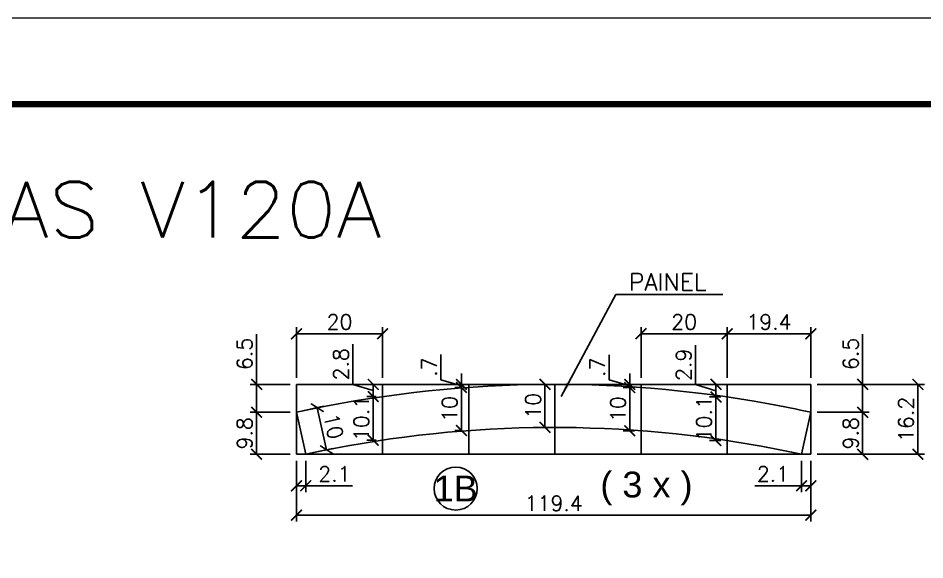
# Model space of a CAD drawing. Extents: x 2582 to 11841, y -26396 to 2611.
# Drawn here: x 4870.8 to 5291.9, y -2626.1 to -2374.5 of the extents above; entities that cross this region are included whole.
import ezdxf
from ezdxf.enums import TextEntityAlignment as Align

# ---------------------------------------------------------------- set-up
doc = ezdxf.new("R2010")
doc.units = 0
doc.linetypes.add('DASHED', pattern=[0.75, 0.5, -0.25])
for name, color, linetype in [('COTA', 241, 'Continuous'), ('Painéis', 200, 'Continuous'), ('Romaneio', 10, 'Continuous')]:
    doc.layers.add(name, color=color, linetype=linetype)
for name, color, linetype, lineweight in [('Folhas', 255, 'Continuous', 9), ('SARRAFO DE PRESSAO', 251, 'DASHED', 9), ('Texto Seção', 7, 'Continuous', 15)]:
    doc.layers.add(name, color=color, linetype=linetype, lineweight=lineweight)
doc.styles.add('ARIAL', font='arial.ttf')
doc.styles.add('COTA TECNICA', font='techl___.ttf', dxfattribs={"height": 10})
doc.styles.add('REGUA-120', font='ROMANS.shx', dxfattribs={"height": 15})
doc.styles.add('Romans', font='romans.shx')
doc.dimstyles.new('Cota Seção (2x)', dxfattribs={"dimtxt": 7, "dimasz": 5, "dimexe": 3, "dimexo": 3, "dimgap": 2, "dimtad": 3, "dimdec": 1, "dimlfac": 0.5, "dimzin": 12, "dimdsep": 46, "dimtxsty": 'Romans', "dimblk": 'ARCHTICK', "dimcen": 0, "dimclrd": 4, "dimclre": 4, "dimclrt": 1, "dimadec": 1, "dimazin": 3, "dimtfac": 1, "dimtdec": 1, "dimtmove": 0, "dimatfit": 3, "dimldrblk": 'OBLIQUE', "dimfxl": 1, "dimtolj": 1, "dimtzin": 12, "dimarcsym": 0})
doc.dimstyles.new('PAINEL', dxfattribs={"dimtxt": 10, "dimasz": 3, "dimexe": 3, "dimexo": 3, "dimgap": 3, "dimtad": 1, "dimdec": 1, "dimzin": 12, "dimdsep": 46, "dimtxsty": 'COTA TECNICA', "dimblk1": 'OBLIQUE', "dimblk2": 'OBLIQUE', "dimsah": 1, "dimcen": 0.9, "dimclrd": 4, "dimclre": 4, "dimclrt": 240, "dimadec": 1, "dimazin": 3, "dimtfac": 1, "dimtdec": 1, "dimtmove": 0, "dimatfit": 3, "dimfxl": 1, "dimtolj": 1, "dimtzin": 12, "dimarcsym": 0})

# ---------------------------------------------------------------- blocks, each defined once
blk = doc.blocks.new('9999999999')
at = {"layer": 'Folhas'}
blk.add_lwpolyline([(98138.98, 34190.21), (99623.98, 34190.21), (99623.98, 35240.21), (98138.98, 35240.21)], close=True, dxfattribs=at)
at = {"layer": 'Folhas', "color": 30, "const_width": 3}
blk.add_lwpolyline([(98213.98, 34230.21), (99583.98, 34230.21), (99583.98, 35200.21), (98213.98, 35200.21)], close=True, dxfattribs=at)
blk = doc.blocks.new('_ArchTick')
at = {"color": 0, "linetype": 'ByBlock', "const_width": 0.15}
blk.add_lwpolyline([(-0.5, -0.5), (0.5, 0.5)], dxfattribs=at)
blk = doc.blocks.new('*D729')
at = {"layer": 'COTA', "color": 4, "linetype": 'ByBlock', "lineweight": -2, "transparency": 16777216}
for p, q in [((5241.96, -2557.57), (5266.01, -2557.57)), ((5263.01, -2577.1), (5263.01, -2557.57))]:
    blk.add_line(p, q, dxfattribs=at)
at = {"layer": 'COTA', "color": 4, "lineweight": -2, "transparency": 16777216}
blk.add_line((5241.96, -2577.1), (5266.01, -2577.1), dxfattribs=at)
at = {"layer": 'Defpoints', "color": 0, "linetype": 'ByBlock', "transparency": 16777216}
for p in [(5238.96, -2557.57), (5263.01, -2557.57), (5238.96, -2577.1)]:
    blk.add_point(p, dxfattribs=at)
at = {"layer": 'COTA', "color": 4, "linetype": 'ByBlock', "lineweight": -2, "transparency": 16777216, "xscale": 5, "yscale": 5, "zscale": 5}
for p, rotation in [((5263.01, -2557.57), 90), ((5263.01, -2577.1), 270)]:
    blk.add_blockref('_ArchTick', p, dxfattribs=dict(at, rotation=rotation))
at = {"layer": 'COTA', "color": 1, "linetype": 'ByBlock', "transparency": 16777216, "insert": (5257.51, -2567.33), "char_height": 7, "attachment_point": 5, "rotation": 90, "style": 'Romans'}
blk.add_mtext('\\A1;9.8', dxfattribs=at)
blk = doc.blocks.new('_Oblique')
at = {"color": 0, "linetype": 'ByBlock', "lineweight": -2}
blk.add_line((-0.5, -0.5), (0.5, 0.5), dxfattribs=at)
blk = doc.blocks.new('*D730')
at = {"layer": 'COTA', "color": 4, "linetype": 'ByBlock', "lineweight": -2, "transparency": 16777216}
for p, q in [((5263.01, -2544.62), (5263.01, -2521.28)), ((5241.96, -2544.62), (5266.01, -2544.62)), ((5263.01, -2557.57), (5263.01, -2544.62))]:
    blk.add_line(p, q, dxfattribs=at)
at = {"layer": 'COTA', "color": 4, "lineweight": -2, "transparency": 16777216}
blk.add_line((5241.96, -2557.57), (5266.01, -2557.57), dxfattribs=at)
at = {"layer": 'Defpoints', "color": 0, "linetype": 'ByBlock', "transparency": 16777216}
for p in [(5238.96, -2544.62), (5263.01, -2544.62), (5238.96, -2557.57)]:
    blk.add_point(p, dxfattribs=at)
at = {"layer": 'COTA', "color": 4, "linetype": 'ByBlock', "lineweight": -2, "transparency": 16777216, "xscale": 5, "yscale": 5, "zscale": 5}
for p, rotation in [((5263.01, -2544.62), 90), ((5263.01, -2557.57), 270)]:
    blk.add_blockref('_ArchTick', p, dxfattribs=dict(at, rotation=rotation))
at = {"layer": 'COTA', "color": 1, "linetype": 'ByBlock', "transparency": 16777216, "insert": (5257.51, -2530.45), "char_height": 7, "attachment_point": 5, "rotation": 90, "style": 'Romans'}
blk.add_mtext('\\A1;6.5', dxfattribs=at)
blk = doc.blocks.new('*D731')
at = {"layer": 'COTA', "color": 4, "lineweight": -2, "transparency": 16777216}
blk.add_line((5241.96, -2544.62), (5291.67, -2544.62), dxfattribs=at)
at = {"layer": 'COTA', "color": 4, "linetype": 'ByBlock', "lineweight": -2, "transparency": 16777216}
for p, q in [((5288.67, -2544.62), (5288.67, -2577.1)), ((5241.96, -2577.1), (5291.67, -2577.1))]:
    blk.add_line(p, q, dxfattribs=at)
at = {"layer": 'Defpoints', "color": 0, "linetype": 'ByBlock', "transparency": 16777216}
for p in [(5238.96, -2544.62), (5238.96, -2577.1), (5288.67, -2577.1)]:
    blk.add_point(p, dxfattribs=at)
at = {"layer": 'COTA', "color": 4, "linetype": 'ByBlock', "lineweight": -2, "transparency": 16777216, "xscale": 5, "yscale": 5, "zscale": 5}
for p, rotation in [((5288.67, -2544.62), 90), ((5288.67, -2577.1), 270)]:
    blk.add_blockref('_ArchTick', p, dxfattribs=dict(at, rotation=rotation))
at = {"layer": 'COTA', "color": 1, "linetype": 'ByBlock', "transparency": 16777216, "insert": (5283.17, -2560.86), "char_height": 7, "attachment_point": 5, "rotation": 90, "style": 'Romans'}
blk.add_mtext('\\A1;16.2', dxfattribs=at)
blk = doc.blocks.new('*D732')
at = {"layer": 'COTA', "color": 4, "linetype": 'ByBlock', "lineweight": -2, "transparency": 16777216}
for p, q in [((4997.1, -2557.57), (4978.57, -2557.57)), ((4981.57, -2577.1), (4981.57, -2557.57))]:
    blk.add_line(p, q, dxfattribs=at)
at = {"layer": 'COTA', "color": 4, "lineweight": -2, "transparency": 16777216}
blk.add_line((4997.1, -2577.1), (4978.57, -2577.1), dxfattribs=at)
at = {"layer": 'Defpoints', "color": 0, "linetype": 'ByBlock', "transparency": 16777216}
for p in [(4981.57, -2557.57), (5000.1, -2557.57), (5000.1, -2577.1)]:
    blk.add_point(p, dxfattribs=at)
at = {"layer": 'COTA', "color": 4, "linetype": 'ByBlock', "lineweight": -2, "transparency": 16777216, "xscale": 5, "yscale": 5, "zscale": 5}
for p, rotation in [((4981.57, -2557.57), 90), ((4981.57, -2577.1), 270)]:
    blk.add_blockref('_ArchTick', p, dxfattribs=dict(at, rotation=rotation))
at = {"layer": 'COTA', "color": 1, "linetype": 'ByBlock', "transparency": 16777216, "insert": (4976.07, -2567.33), "char_height": 7, "attachment_point": 5, "rotation": 90, "style": 'Romans'}
blk.add_mtext('\\A1;9.8', dxfattribs=at)
blk = doc.blocks.new('*D733')
at = {"layer": 'COTA', "color": 4, "linetype": 'ByBlock', "lineweight": -2, "transparency": 16777216}
for p, q in [((4981.57, -2544.62), (4981.57, -2521.28)), ((4997.1, -2544.62), (4978.57, -2544.62)), ((4981.57, -2557.57), (4981.57, -2544.62))]:
    blk.add_line(p, q, dxfattribs=at)
at = {"layer": 'COTA', "color": 4, "lineweight": -2, "transparency": 16777216}
blk.add_line((4997.1, -2557.57), (4978.57, -2557.57), dxfattribs=at)
at = {"layer": 'Defpoints', "color": 0, "linetype": 'ByBlock', "transparency": 16777216}
for p in [(4981.57, -2544.62), (5000.1, -2544.62), (5000.1, -2557.57)]:
    blk.add_point(p, dxfattribs=at)
at = {"layer": 'COTA', "color": 4, "linetype": 'ByBlock', "lineweight": -2, "transparency": 16777216, "xscale": 5, "yscale": 5, "zscale": 5}
for p, rotation in [((4981.57, -2544.62), 90), ((4981.57, -2557.57), 270)]:
    blk.add_blockref('_ArchTick', p, dxfattribs=dict(at, rotation=rotation))
at = {"layer": 'COTA', "color": 1, "linetype": 'ByBlock', "transparency": 16777216, "insert": (4976.07, -2530.45), "char_height": 7, "attachment_point": 5, "rotation": 90, "style": 'Romans'}
blk.add_mtext('\\A1;6.5', dxfattribs=at)
blk = doc.blocks.new('*D791')
at = {"layer": 'COTA', "color": 4, "linetype": 'ByBlock', "lineweight": -2, "transparency": 16777216}
for p, q in [((5003.03, -2556.92), (5012.7, -2554.8)), ((5014.06, -2574.98), (5009.77, -2555.45))]:
    blk.add_line(p, q, dxfattribs=at)
at = {"layer": 'COTA', "color": 4, "lineweight": -2, "transparency": 16777216}
blk.add_line((5007.32, -2576.46), (5016.99, -2574.34), dxfattribs=at)
at = {"layer": 'Defpoints', "color": 0, "linetype": 'ByBlock', "transparency": 16777216}
for p in [(5009.77, -2555.45), (5000.1, -2557.57), (5004.39, -2577.1)]:
    blk.add_point(p, dxfattribs=at)
at = {"layer": 'COTA', "color": 4, "linetype": 'ByBlock', "lineweight": -2, "transparency": 16777216, "xscale": 5, "yscale": 5, "zscale": 5}
for p, rotation in [((5009.77, -2555.45), 102.3767039731019), ((5014.06, -2574.98), 282.3767039731019)]:
    blk.add_blockref('_ArchTick', p, dxfattribs=dict(at, rotation=rotation))
at = {"layer": 'COTA', "color": 1, "linetype": 'ByBlock', "transparency": 16777216, "insert": (5017.29, -2564.03), "char_height": 7, "attachment_point": 5, "rotation": 282.3767, "style": 'Romans'}
blk.add_mtext('\\A1;10', dxfattribs=at)
blk = doc.blocks.new('*D1133')
at = {"layer": 'COTA', "color": 4, "linetype": 'ByBlock', "lineweight": -2, "transparency": 16777216}
for p, q in [((5037.1, -2550.31), (5032.73, -2550.31)), ((5035.73, -2570.52), (5035.73, -2550.31))]:
    blk.add_line(p, q, dxfattribs=at)
at = {"layer": 'COTA', "color": 4, "lineweight": -2, "transparency": 16777216}
blk.add_line((5037.1, -2570.52), (5032.73, -2570.52), dxfattribs=at)
at = {"layer": 'Defpoints', "color": 0, "linetype": 'ByBlock', "transparency": 16777216}
for p in [(5035.73, -2550.31), (5040.1, -2550.31), (5040.1, -2570.52)]:
    blk.add_point(p, dxfattribs=at)
at = {"layer": 'COTA', "color": 4, "linetype": 'ByBlock', "lineweight": -2, "transparency": 16777216, "xscale": 5, "yscale": 5, "zscale": 5}
for p, rotation in [((5035.73, -2550.31), 90), ((5035.73, -2570.52), 270)]:
    blk.add_blockref('_ArchTick', p, dxfattribs=dict(at, rotation=rotation))
at = {"layer": 'COTA', "color": 1, "linetype": 'ByBlock', "transparency": 16777216, "insert": (5030.23, -2560.42), "char_height": 7, "attachment_point": 5, "rotation": 90, "style": 'Romans'}
blk.add_mtext('\\A1;10.1', dxfattribs=at)
blk = doc.blocks.new('*D1134')
at = {"layer": 'COTA', "color": 4, "linetype": 'ByBlock', "lineweight": -2, "transparency": 16777216}
for p, q in [((5026.23, -2544.61), (5026.23, -2525.95)), ((5035.73, -2547.46), (5026.23, -2544.61)), ((5037.1, -2544.62), (5032.73, -2544.62)), ((5035.73, -2550.31), (5035.73, -2544.62))]:
    blk.add_line(p, q, dxfattribs=at)
at = {"layer": 'COTA', "color": 4, "lineweight": -2, "transparency": 16777216}
blk.add_line((5037.1, -2550.31), (5032.73, -2550.31), dxfattribs=at)
at = {"layer": 'Defpoints', "color": 0, "linetype": 'ByBlock', "transparency": 16777216}
for p in [(5035.73, -2544.62), (5040.1, -2544.62), (5040.1, -2550.31)]:
    blk.add_point(p, dxfattribs=at)
at = {"layer": 'COTA', "color": 4, "linetype": 'ByBlock', "lineweight": -2, "transparency": 16777216, "xscale": 5, "yscale": 5, "zscale": 5}
for p, rotation in [((5035.73, -2544.62), 90), ((5035.73, -2550.31), 270)]:
    blk.add_blockref('_ArchTick', p, dxfattribs=dict(at, rotation=rotation))
at = {"layer": 'COTA', "color": 1, "linetype": 'ByBlock', "transparency": 16777216, "insert": (5020.73, -2535.28), "char_height": 7, "attachment_point": 5, "rotation": 90, "style": 'Romans'}
blk.add_mtext('\\A1;2.8', dxfattribs=at)
blk = doc.blocks.new('*D1135')
at = {"layer": 'COTA', "color": 4, "linetype": 'ByBlock', "lineweight": -2, "transparency": 16777216}
for p, q in [((5077.1, -2546.01), (5073.71, -2546.01)), ((5076.71, -2566.07), (5076.71, -2546.01))]:
    blk.add_line(p, q, dxfattribs=at)
at = {"layer": 'COTA', "color": 4, "lineweight": -2, "transparency": 16777216}
blk.add_line((5077.1, -2566.07), (5073.71, -2566.07), dxfattribs=at)
at = {"layer": 'Defpoints', "color": 0, "linetype": 'ByBlock', "transparency": 16777216}
for p in [(5076.71, -2546.01), (5080.1, -2546.01), (5080.1, -2566.07)]:
    blk.add_point(p, dxfattribs=at)
at = {"layer": 'COTA', "color": 4, "linetype": 'ByBlock', "lineweight": -2, "transparency": 16777216, "xscale": 5, "yscale": 5, "zscale": 5}
for p, rotation in [((5076.71, -2546.01), 90), ((5076.71, -2566.07), 270)]:
    blk.add_blockref('_ArchTick', p, dxfattribs=dict(at, rotation=rotation))
at = {"layer": 'COTA', "color": 1, "linetype": 'ByBlock', "transparency": 16777216, "insert": (5071.21, -2556.04), "char_height": 7, "attachment_point": 5, "rotation": 90, "style": 'Romans'}
blk.add_mtext('\\A1;10', dxfattribs=at)
blk = doc.blocks.new('*D1136')
at = {"layer": 'COTA', "color": 4, "linetype": 'ByBlock', "lineweight": -2, "transparency": 16777216}
for p, q in [((5067.21, -2542.47), (5067.21, -2530.8)), ((5076.71, -2545.32), (5067.21, -2542.47)), ((5076.71, -2544.62), (5076.71, -2539.62)), ((5077.1, -2544.62), (5073.71, -2544.62)), ((5076.71, -2546.01), (5076.71, -2544.62)), ((5076.71, -2546.01), (5076.71, -2544.62)), ((5076.71, -2546.01), (5076.71, -2551.01))]:
    blk.add_line(p, q, dxfattribs=at)
at = {"layer": 'COTA', "color": 4, "lineweight": -2, "transparency": 16777216}
blk.add_line((5077.1, -2546.01), (5073.71, -2546.01), dxfattribs=at)
at = {"layer": 'Defpoints', "color": 0, "linetype": 'ByBlock', "transparency": 16777216}
for p in [(5076.71, -2544.62), (5080.1, -2544.62), (5080.1, -2546.01)]:
    blk.add_point(p, dxfattribs=at)
at = {"layer": 'COTA', "color": 4, "linetype": 'ByBlock', "lineweight": -2, "transparency": 16777216, "xscale": 5, "yscale": 5, "zscale": 5}
for p, rotation in [((5076.71, -2544.62), 270), ((5076.71, -2546.01), 90)]:
    blk.add_blockref('_ArchTick', p, dxfattribs=dict(at, rotation=rotation))
at = {"layer": 'COTA', "color": 1, "linetype": 'ByBlock', "transparency": 16777216, "insert": (5061.71, -2536.63), "char_height": 7, "attachment_point": 5, "rotation": 90, "style": 'Romans'}
blk.add_mtext('\\A1;.7', dxfattribs=at)
blk = doc.blocks.new('*D1137')
at = {"layer": 'COTA', "color": 4, "linetype": 'ByBlock', "lineweight": -2, "transparency": 16777216}
for p, q in [((5117.1, -2544.62), (5112.5, -2544.62)), ((5115.5, -2564.62), (5115.5, -2544.62))]:
    blk.add_line(p, q, dxfattribs=at)
at = {"layer": 'COTA', "color": 4, "lineweight": -2, "transparency": 16777216}
blk.add_line((5117.1, -2564.62), (5112.5, -2564.62), dxfattribs=at)
at = {"layer": 'Defpoints', "color": 0, "linetype": 'ByBlock', "transparency": 16777216}
for p in [(5115.5, -2544.62), (5120.1, -2544.62), (5120.1, -2564.62)]:
    blk.add_point(p, dxfattribs=at)
at = {"layer": 'COTA', "color": 4, "linetype": 'ByBlock', "lineweight": -2, "transparency": 16777216, "xscale": 5, "yscale": 5, "zscale": 5}
for p, rotation in [((5115.5, -2544.62), 90), ((5115.5, -2564.62), 270)]:
    blk.add_blockref('_ArchTick', p, dxfattribs=dict(at, rotation=rotation))
at = {"layer": 'COTA', "color": 1, "linetype": 'ByBlock', "transparency": 16777216, "insert": (5110, -2554.62), "char_height": 7, "attachment_point": 5, "rotation": 90, "style": 'Romans'}
blk.add_mtext('\\A1;10', dxfattribs=at)
blk = doc.blocks.new('*D1138')
at = {"layer": 'COTA', "color": 4, "linetype": 'ByBlock', "lineweight": -2, "transparency": 16777216}
for p, q in [((5157.1, -2546.1), (5151.86, -2546.1)), ((5154.86, -2566.15), (5154.86, -2546.1))]:
    blk.add_line(p, q, dxfattribs=at)
at = {"layer": 'COTA', "color": 4, "lineweight": -2, "transparency": 16777216}
blk.add_line((5157.1, -2566.15), (5151.86, -2566.15), dxfattribs=at)
at = {"layer": 'Defpoints', "color": 0, "linetype": 'ByBlock', "transparency": 16777216}
for p in [(5154.86, -2546.1), (5160.1, -2546.1), (5160.1, -2566.15)]:
    blk.add_point(p, dxfattribs=at)
at = {"layer": 'COTA', "color": 4, "linetype": 'ByBlock', "lineweight": -2, "transparency": 16777216, "xscale": 5, "yscale": 5, "zscale": 5}
for p, rotation in [((5154.86, -2546.1), 90), ((5154.86, -2566.15), 270)]:
    blk.add_blockref('_ArchTick', p, dxfattribs=dict(at, rotation=rotation))
at = {"layer": 'COTA', "color": 1, "linetype": 'ByBlock', "transparency": 16777216, "insert": (5149.36, -2556.12), "char_height": 7, "attachment_point": 5, "rotation": 90, "style": 'Romans'}
blk.add_mtext('\\A1;10', dxfattribs=at)
blk = doc.blocks.new('*D1139')
at = {"layer": 'COTA', "color": 4, "linetype": 'ByBlock', "lineweight": -2, "transparency": 16777216}
for p, q in [((5145.36, -2542.51), (5145.36, -2530.84)), ((5154.86, -2545.36), (5145.36, -2542.51)), ((5154.86, -2544.62), (5154.86, -2539.62)), ((5157.1, -2544.62), (5151.86, -2544.62)), ((5154.86, -2546.1), (5154.86, -2544.62)), ((5154.86, -2546.1), (5154.86, -2544.62)), ((5154.86, -2546.1), (5154.86, -2551.1))]:
    blk.add_line(p, q, dxfattribs=at)
at = {"layer": 'COTA', "color": 4, "lineweight": -2, "transparency": 16777216}
blk.add_line((5157.1, -2546.1), (5151.86, -2546.1), dxfattribs=at)
at = {"layer": 'Defpoints', "color": 0, "linetype": 'ByBlock', "transparency": 16777216}
for p in [(5154.86, -2544.62), (5160.1, -2544.62), (5160.1, -2546.1)]:
    blk.add_point(p, dxfattribs=at)
at = {"layer": 'COTA', "color": 4, "linetype": 'ByBlock', "lineweight": -2, "transparency": 16777216, "xscale": 5, "yscale": 5, "zscale": 5}
for p, rotation in [((5154.86, -2544.62), 270), ((5154.86, -2546.1), 90)]:
    blk.add_blockref('_ArchTick', p, dxfattribs=dict(at, rotation=rotation))
at = {"layer": 'COTA', "color": 1, "linetype": 'ByBlock', "transparency": 16777216, "insert": (5139.86, -2536.67), "char_height": 7, "attachment_point": 5, "rotation": 90, "style": 'Romans'}
blk.add_mtext('\\A1;.7', dxfattribs=at)
blk = doc.blocks.new('*D1140')
at = {"layer": 'COTA', "color": 4, "linetype": 'ByBlock', "lineweight": -2, "transparency": 16777216}
for p, q in [((5197.1, -2550.47), (5191.88, -2550.47)), ((5194.88, -2570.69), (5194.88, -2550.47))]:
    blk.add_line(p, q, dxfattribs=at)
at = {"layer": 'COTA', "color": 4, "lineweight": -2, "transparency": 16777216}
blk.add_line((5197.1, -2570.69), (5191.88, -2570.69), dxfattribs=at)
at = {"layer": 'Defpoints', "color": 0, "linetype": 'ByBlock', "transparency": 16777216}
for p in [(5194.88, -2550.47), (5200.1, -2550.47), (5200.1, -2570.69)]:
    blk.add_point(p, dxfattribs=at)
at = {"layer": 'COTA', "color": 4, "linetype": 'ByBlock', "lineweight": -2, "transparency": 16777216, "xscale": 5, "yscale": 5, "zscale": 5}
for p, rotation in [((5194.88, -2550.47), 90), ((5194.88, -2570.69), 270)]:
    blk.add_blockref('_ArchTick', p, dxfattribs=dict(at, rotation=rotation))
at = {"layer": 'COTA', "color": 1, "linetype": 'ByBlock', "transparency": 16777216, "insert": (5189.38, -2560.58), "char_height": 7, "attachment_point": 5, "rotation": 90, "style": 'Romans'}
blk.add_mtext('\\A1;10.1', dxfattribs=at)
blk = doc.blocks.new('*D1141')
at = {"layer": 'COTA', "color": 4, "linetype": 'ByBlock', "lineweight": -2, "transparency": 16777216}
for p, q in [((5185.38, -2544.7), (5185.38, -2526.36)), ((5194.88, -2547.55), (5185.38, -2544.7)), ((5197.1, -2544.62), (5191.88, -2544.62)), ((5194.88, -2550.47), (5194.88, -2544.62))]:
    blk.add_line(p, q, dxfattribs=at)
at = {"layer": 'COTA', "color": 4, "lineweight": -2, "transparency": 16777216}
blk.add_line((5197.1, -2550.47), (5191.88, -2550.47), dxfattribs=at)
at = {"layer": 'Defpoints', "color": 0, "linetype": 'ByBlock', "transparency": 16777216}
for p in [(5194.88, -2544.62), (5200.1, -2544.62), (5200.1, -2550.47)]:
    blk.add_point(p, dxfattribs=at)
at = {"layer": 'COTA', "color": 4, "linetype": 'ByBlock', "lineweight": -2, "transparency": 16777216, "xscale": 5, "yscale": 5, "zscale": 5}
for p, rotation in [((5194.88, -2544.62), 90), ((5194.88, -2550.47), 270)]:
    blk.add_blockref('_ArchTick', p, dxfattribs=dict(at, rotation=rotation))
at = {"layer": 'COTA', "color": 1, "linetype": 'ByBlock', "transparency": 16777216, "insert": (5179.88, -2535.53), "char_height": 7, "attachment_point": 5, "rotation": 90, "style": 'Romans'}
blk.add_mtext('\\A1;2.9', dxfattribs=at)
blk = doc.blocks.new('*D1142')
at = {"layer": 'COTA', "color": 4, "lineweight": -2, "transparency": 16777216}
blk.add_line((5000.1, -2541.62), (5000.1, -2518.1), dxfattribs=at)
at = {"layer": 'COTA', "color": 4, "linetype": 'ByBlock', "lineweight": -2, "transparency": 16777216}
for p, q in [((5000.1, -2521.1), (5040.1, -2521.1)), ((5040.1, -2541.62), (5040.1, -2518.1))]:
    blk.add_line(p, q, dxfattribs=at)
at = {"layer": 'Defpoints', "color": 0, "linetype": 'ByBlock', "transparency": 16777216}
for p in [(5040.1, -2521.1), (5000.1, -2544.62), (5040.1, -2544.62)]:
    blk.add_point(p, dxfattribs=at)
at = {"layer": 'COTA', "color": 4, "linetype": 'ByBlock', "lineweight": -2, "transparency": 16777216, "xscale": 5, "yscale": 5, "zscale": 5, "rotation": 180}
blk.add_blockref('_ArchTick', (5000.1, -2521.1), dxfattribs=at)
at = {"layer": 'COTA', "color": 4, "linetype": 'ByBlock', "lineweight": -2, "transparency": 16777216, "xscale": 5, "yscale": 5, "zscale": 5}
blk.add_blockref('_ArchTick', (5040.1, -2521.1), dxfattribs=at)
at = {"layer": 'COTA', "color": 1, "linetype": 'ByBlock', "transparency": 16777216, "insert": (5020.1, -2515.6), "char_height": 7, "attachment_point": 5, "style": 'Romans'}
blk.add_mtext('\\A1;20', dxfattribs=at)
blk = doc.blocks.new('*D1144')
at = {"layer": 'COTA', "color": 4, "lineweight": -2, "transparency": 16777216}
blk.add_line((5160.1, -2541.62), (5160.1, -2518.1), dxfattribs=at)
at = {"layer": 'COTA', "color": 4, "linetype": 'ByBlock', "lineweight": -2, "transparency": 16777216}
for p, q in [((5160.1, -2521.1), (5200.1, -2521.1)), ((5200.1, -2541.62), (5200.1, -2518.1))]:
    blk.add_line(p, q, dxfattribs=at)
at = {"layer": 'Defpoints', "color": 0, "linetype": 'ByBlock', "transparency": 16777216}
for p in [(5200.1, -2521.1), (5160.1, -2544.62), (5200.1, -2544.62)]:
    blk.add_point(p, dxfattribs=at)
at = {"layer": 'COTA', "color": 4, "linetype": 'ByBlock', "lineweight": -2, "transparency": 16777216, "xscale": 5, "yscale": 5, "zscale": 5, "rotation": 180}
blk.add_blockref('_ArchTick', (5160.1, -2521.1), dxfattribs=at)
at = {"layer": 'COTA', "color": 4, "linetype": 'ByBlock', "lineweight": -2, "transparency": 16777216, "xscale": 5, "yscale": 5, "zscale": 5}
blk.add_blockref('_ArchTick', (5200.1, -2521.1), dxfattribs=at)
at = {"layer": 'COTA', "color": 1, "linetype": 'ByBlock', "transparency": 16777216, "insert": (5180.1, -2515.6), "char_height": 7, "attachment_point": 5, "style": 'Romans'}
blk.add_mtext('\\A1;20', dxfattribs=at)
blk = doc.blocks.new('*D1145')
at = {"layer": 'COTA', "color": 4, "lineweight": -2, "transparency": 16777216}
blk.add_line((5200.1, -2541.62), (5200.1, -2518.1), dxfattribs=at)
at = {"layer": 'COTA', "color": 4, "linetype": 'ByBlock', "lineweight": -2, "transparency": 16777216}
for p, q in [((5200.1, -2521.1), (5238.96, -2521.1)), ((5238.96, -2541.62), (5238.96, -2518.1))]:
    blk.add_line(p, q, dxfattribs=at)
at = {"layer": 'Defpoints', "color": 0, "linetype": 'ByBlock', "transparency": 16777216}
for p in [(5238.96, -2521.1), (5200.1, -2544.62), (5238.96, -2544.62)]:
    blk.add_point(p, dxfattribs=at)
at = {"layer": 'COTA', "color": 4, "linetype": 'ByBlock', "lineweight": -2, "transparency": 16777216, "xscale": 5, "yscale": 5, "zscale": 5, "rotation": 180}
blk.add_blockref('_ArchTick', (5200.1, -2521.1), dxfattribs=at)
at = {"layer": 'COTA', "color": 4, "linetype": 'ByBlock', "lineweight": -2, "transparency": 16777216, "xscale": 5, "yscale": 5, "zscale": 5}
blk.add_blockref('_ArchTick', (5238.96, -2521.1), dxfattribs=at)
at = {"layer": 'COTA', "color": 1, "linetype": 'ByBlock', "transparency": 16777216, "insert": (5219.53, -2515.6), "char_height": 7, "attachment_point": 5, "style": 'Romans'}
blk.add_mtext('\\A1;19.4', dxfattribs=at)
blk = doc.blocks.new('*D1146')
at = {"layer": 'COTA', "color": 4, "linetype": 'ByBlock', "lineweight": -2, "transparency": 16777216}
for p, q in [((5000.1, -2580.1), (5000.1, -2608.36)), ((5238.96, -2605.36), (5000.1, -2605.36))]:
    blk.add_line(p, q, dxfattribs=at)
at = {"layer": 'COTA', "color": 4, "lineweight": -2, "transparency": 16777216}
blk.add_line((5238.96, -2580.1), (5238.96, -2608.36), dxfattribs=at)
at = {"layer": 'Defpoints', "color": 0, "linetype": 'ByBlock', "transparency": 16777216}
for p in [(5000.1, -2577.1), (5238.96, -2577.1), (5000.1, -2605.36)]:
    blk.add_point(p, dxfattribs=at)
at = {"layer": 'COTA', "color": 4, "linetype": 'ByBlock', "lineweight": -2, "transparency": 16777216, "xscale": 5, "yscale": 5, "zscale": 5, "rotation": 180}
blk.add_blockref('_ArchTick', (5000.1, -2605.36), dxfattribs=at)
at = {"layer": 'COTA', "color": 4, "linetype": 'ByBlock', "lineweight": -2, "transparency": 16777216, "xscale": 5, "yscale": 5, "zscale": 5}
blk.add_blockref('_ArchTick', (5238.96, -2605.36), dxfattribs=at)
at = {"layer": 'COTA', "color": 1, "linetype": 'ByBlock', "transparency": 16777216, "insert": (5119.53, -2599.86), "char_height": 7, "attachment_point": 5, "style": 'Romans'}
blk.add_mtext('\\A1;119.4', dxfattribs=at)
blk = doc.blocks.new('*D1147')
at = {"layer": 'COTA', "color": 4, "lineweight": -2, "transparency": 16777216}
blk.add_line((5000.1, -2580.1), (5000.1, -2594.72), dxfattribs=at)
at = {"layer": 'COTA', "color": 4, "linetype": 'ByBlock', "lineweight": -2, "transparency": 16777216}
for p, q in [((5004.39, -2580.1), (5004.39, -2594.72)), ((5000.1, -2591.72), (5004.39, -2591.72)), ((5004.39, -2591.72), (5026.06, -2591.72))]:
    blk.add_line(p, q, dxfattribs=at)
at = {"layer": 'Defpoints', "color": 0, "linetype": 'ByBlock', "transparency": 16777216}
for p in [(5000.1, -2577.1), (5004.39, -2577.1), (5004.39, -2591.72)]:
    blk.add_point(p, dxfattribs=at)
at = {"layer": 'COTA', "color": 4, "linetype": 'ByBlock', "lineweight": -2, "transparency": 16777216, "xscale": 5, "yscale": 5, "zscale": 5, "rotation": 180}
blk.add_blockref('_ArchTick', (5000.1, -2591.72), dxfattribs=at)
at = {"layer": 'COTA', "color": 4, "linetype": 'ByBlock', "lineweight": -2, "transparency": 16777216, "xscale": 5, "yscale": 5, "zscale": 5}
blk.add_blockref('_ArchTick', (5004.39, -2591.72), dxfattribs=at)
at = {"layer": 'COTA', "color": 1, "linetype": 'ByBlock', "transparency": 16777216, "insert": (5017.72, -2586.22), "char_height": 7, "attachment_point": 5, "style": 'Romans'}
blk.add_mtext('\\A1;2.1', dxfattribs=at)
blk = doc.blocks.new('*D1148')
at = {"layer": 'COTA', "color": 4, "linetype": 'ByBlock', "lineweight": -2, "transparency": 16777216}
for p, q in [((5234.68, -2580.1), (5234.68, -2594.72)), ((5234.68, -2591.72), (5213.01, -2591.72)), ((5238.96, -2591.72), (5234.68, -2591.72))]:
    blk.add_line(p, q, dxfattribs=at)
at = {"layer": 'COTA', "color": 4, "lineweight": -2, "transparency": 16777216}
blk.add_line((5238.96, -2580.1), (5238.96, -2594.72), dxfattribs=at)
at = {"layer": 'Defpoints', "color": 0, "linetype": 'ByBlock', "transparency": 16777216}
for p in [(5234.68, -2577.1), (5238.96, -2577.1), (5234.68, -2591.72)]:
    blk.add_point(p, dxfattribs=at)
at = {"layer": 'COTA', "color": 4, "linetype": 'ByBlock', "lineweight": -2, "transparency": 16777216, "xscale": 5, "yscale": 5, "zscale": 5, "rotation": 180}
blk.add_blockref('_ArchTick', (5234.68, -2591.72), dxfattribs=at)
at = {"layer": 'COTA', "color": 4, "linetype": 'ByBlock', "lineweight": -2, "transparency": 16777216, "xscale": 5, "yscale": 5, "zscale": 5}
blk.add_blockref('_ArchTick', (5238.96, -2591.72), dxfattribs=at)
at = {"layer": 'COTA', "color": 1, "linetype": 'ByBlock', "transparency": 16777216, "insert": (5221.34, -2586.22), "char_height": 7, "attachment_point": 5, "style": 'Romans'}
blk.add_mtext('\\A1;2.1', dxfattribs=at)

msp = doc.modelspace()

# ---------------------------------------------------------------- linework, layer by layer
at = {"layer": 'COTA', "linetype": 'ByBlock'}
for p, q in [((5000.1, -2544.62), (5238.96, -2544.62)), ((5000.1, -2577.1), (5000.1, -2544.62)), ((5040.1, -2577.1), (5040.1, -2544.62)), ((5080.1, -2577.1), (5080.1, -2544.62)), ((5120.1, -2577.1), (5120.1, -2544.62)), ((5160.1, -2577.1), (5160.1, -2544.62)), ((5200.1, -2577.1), (5200.1, -2544.62)), ((5238.96, -2577.1), (5238.96, -2544.62)), ((5000.1, -2577.1), (5238.96, -2577.1))]:
    msp.add_line(p, q, dxfattribs=at)
at = {"layer": 'Painéis'}
msp.add_lwpolyline([(5000.1, -2557.57), (5004.39, -2577.1, -0.099436), (5215.93, -2573.34, -0.008897), (5234.68, -2577.1), (5238.96, -2557.57, 0.008897), (5219.52, -2553.66, 0.099436)], format="xyb", close=True, dxfattribs=at)
at = {"layer": 'Romaneio', "color": 1, "linetype": 'ByBlock'}
msp.add_circle((5074.03, -2593.01), 10, dxfattribs=at)

# ---------------------------------------------------------------- block references
at = {"layer": 'SARRAFO DE PRESSAO', "color": 6, "linetype": 'ByBlock'}
msp.add_blockref('9999999999', (-93958.84, -37614.68), dxfattribs=at)

# ---------------------------------------------------------------- texts
at = {"color": 240, "insert": (5190.47, -2501.07), "char_height": 8, "attachment_point": 9, "style": 'Romans'}
msp.add_mtext('\\A1;PAINEL', dxfattribs=at)
at = {"layer": 'Romaneio', "color": 255, "linetype": 'ByBlock', "style": 'ARIAL'}
for s, p in [('( 3 x )', (5162.62, -2591.15)), ('1B', (5074.03, -2593.01))]:
    msp.add_text(s, height=12, dxfattribs=at).set_placement(p, align=Align.MIDDLE_CENTER)
at = {"layer": 'Texto Seção', "style": 'REGUA-120', "width": 1.05}
msp.add_text('CAMBOTAS V120A', height=26, dxfattribs=at).set_placement((4721.44, -2476.45))

# ---------------------------------------------------------------- dimensions: what is measured, and where the dimension line sits
at = {"layer": 'COTA', "linetype": 'ByBlock'}
for base, p1, p2, picture, middle in [((5040.1, -2521.1), (5000.1, -2544.62), (5040.1, -2544.62), '*D1142', (5020.1, -2515.6)), ((5000.1, -2605.36), (5238.96, -2577.1), (5000.1, -2577.1), '*D1146', (5119.53, -2599.86)), ((5004.39, -2591.72), (5000.1, -2577.1), (5004.39, -2577.1), '*D1147', (5017.72, -2586.22)), ((5234.68, -2591.72), (5238.96, -2577.1), (5234.68, -2577.1), '*D1148', (5221.34, -2586.22))]:
    dim = msp.add_linear_dim(base=base, p1=p1, p2=p2, dimstyle='Cota Seção (2x)', dxfattribs=at)
    dim.commit()
    dim.dimension.update_dxf_attribs({"geometry": picture, "text_midpoint": middle})
for base, p1, p2, picture, middle in [((5200.1, -2521.1), (5160.1, -2544.62), (5200.1, -2544.62), '*D1144', (5180.1, -2515.6)), ((5238.96, -2521.1), (5200.1, -2544.62), (5238.96, -2544.62), '*D1145', (5219.53, -2515.6))]:
    dim = msp.add_linear_dim(base=base, p1=p1, p2=p2, dimstyle='Cota Seção (2x)', override={"dimtmove": 1}, dxfattribs=at)
    dim.commit()
    dim.dimension.update_dxf_attribs({"geometry": picture, "text_midpoint": middle})
for base, p1, p2, picture, middle in [((4981.57, -2544.62), (5000.1, -2557.57), (5000.1, -2544.62), '*D733', (4976.07, -2530.45)), ((5263.01, -2544.62), (5238.96, -2557.57), (5238.96, -2544.62), '*D730', (5257.51, -2530.45)), ((5115.5, -2544.62), (5120.1, -2564.62), (5120.1, -2544.62), '*D1137', (5110, -2554.62)), ((5288.67, -2577.1), (5238.96, -2544.62), (5238.96, -2577.1), '*D731', (5283.17, -2560.86)), ((5076.71, -2546.01), (5080.1, -2566.07), (5080.1, -2546.01), '*D1135', (5071.21, -2556.04)), ((5154.86, -2546.1), (5160.1, -2566.15), (5160.1, -2546.1), '*D1138', (5149.36, -2556.12)), ((4981.57, -2557.57), (5000.1, -2577.1), (5000.1, -2557.57), '*D732', (4976.07, -2567.33)), ((5263.01, -2557.57), (5238.96, -2577.1), (5238.96, -2557.57), '*D729', (5257.51, -2567.33))]:
    dim = msp.add_linear_dim(base=base, p1=p1, p2=p2, angle=90, dimstyle='Cota Seção (2x)', dxfattribs=at)
    dim.commit()
    dim.dimension.update_dxf_attribs({"geometry": picture, "text_midpoint": middle})
for base, p1, p2, picture, middle in [((5035.73, -2544.62), (5040.1, -2550.31), (5040.1, -2544.62), '*D1134', (5020.73, -2542.61)), ((5194.88, -2544.62), (5200.1, -2550.47), (5200.1, -2544.62), '*D1141', (5179.88, -2542.7)), ((5076.71, -2544.62), (5080.1, -2546.01), (5080.1, -2544.62), '*D1136', (5061.71, -2540.47)), ((5154.86, -2544.62), (5160.1, -2546.1), (5160.1, -2544.62), '*D1139', (5139.86, -2540.51))]:
    dim = msp.add_linear_dim(base=base, p1=p1, p2=p2, angle=90, dimstyle='Cota Seção (2x)', override={"dimtmove": 1}, dxfattribs=at)
    dim.commit()
    dim.dimension.update_dxf_attribs({"geometry": picture, "text_midpoint": middle})
for base, p1, p2, picture, middle in [((5035.73, -2550.31), (5040.1, -2570.52), (5040.1, -2550.31), '*D1133', (5035.73, -2560.42)), ((5194.88, -2550.47), (5200.1, -2570.69), (5200.1, -2550.47), '*D1140', (5194.88, -2560.58))]:
    dim = msp.add_linear_dim(base=base, p1=p1, p2=p2, angle=90, dimstyle='Cota Seção (2x)', dxfattribs=at)
    dim.commit()
    dim.dimension.update_dxf_attribs({"geometry": picture, "text_midpoint": middle, "dimtype": 160})
dim = msp.add_aligned_dim(p1=(5004.39, -2577.1), p2=(5000.1, -2557.57), distance=-9.9, dimstyle='Cota Seção (2x)', dxfattribs=at)
dim.commit()
dim.dimension.update_dxf_attribs({"geometry": '*D791', "text_midpoint": (5017.29, -2564.03)})

# ---------------------------------------------------------------- leaders
at = {"annotation_type": 0, "has_hookline": 1, "hookline_direction": 1, "horizontal_direction": (-1, 0, 0)}
msp.add_leader([(5122.97, -2550.28), (5148.37, -2502.92), (5194.05, -2502.92)], dimstyle='PAINEL', override={"dimasz": 7}, dxfattribs=at)

doc.saveas('drawing.dxf')
